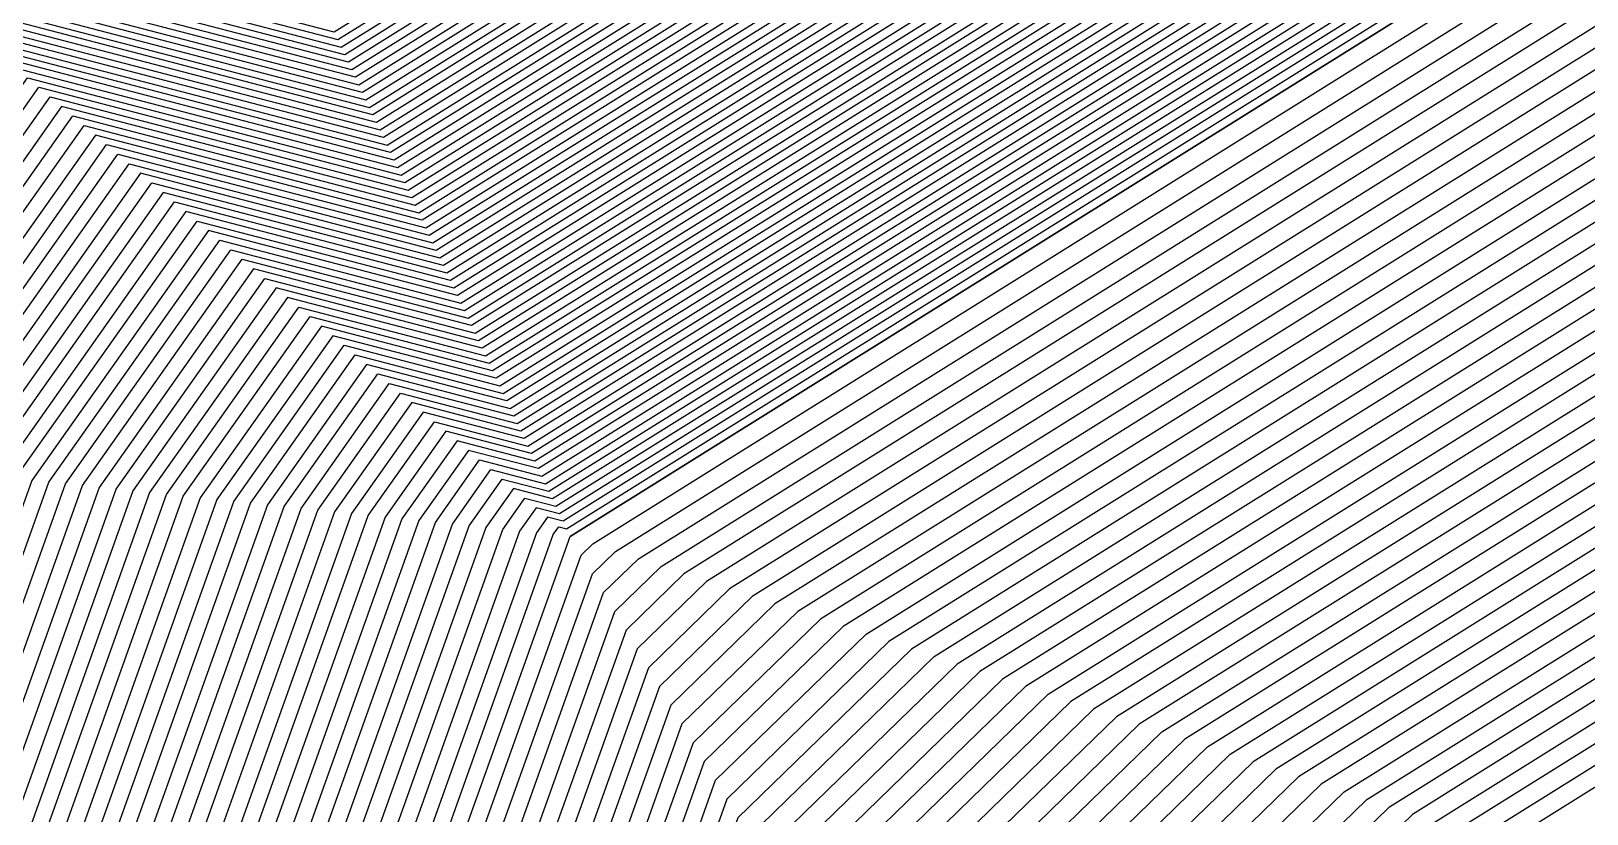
# Model space of a CAD drawing. Extents: x 7084 to 11035, y 13750 to 16729.
# Drawn here: x 8772.1 to 8827.6, y 15308 to 15336 of the extents above; entities that cross this region are included whole.
import ezdxf

# ---------------------------------------------------------------- set-up
doc = ezdxf.new("R2010")
doc.units = 0
doc.layers.add('Default', color=7, linetype='Continuous')

msp = doc.modelspace()

# ---------------------------------------------------------------- linework, layer by layer
at = {"layer": 'Default'}
for points in [[(9621.073, 15462.281), (9538.054, 15484.822), (9433.183, 15523.275), (9402.945, 15534.82), (9305.065, 15478.889), (9275.377, 15489.335), (9123.314, 15475.353), (9070.534, 15477.002), (8956.924, 15468.263), (8915.14, 15458.366), (8890.399, 15440.773), (8910.871, 15415.968), (8782.882, 15335.975), (8764.251, 15340.832), (8751.056, 15322.139), (8740.207, 15291.763), (8733.216, 15270.789), (8717.822, 15238.901), (8707.335, 15182.97)], [(8708.032, 15182.88), (8718.568, 15239.073), (8733.733, 15270.485), (8740.757, 15291.558), (8751.657, 15322.077), (8764.655, 15340.491), (8783.007, 15335.706), (8911.205, 15415.829), (8891.039, 15440.264), (8915.41, 15457.595), (8956.571, 15467.344), (9070.714, 15476.124), (9122.707, 15474.499), (9275.483, 15488.548), (9304.729, 15478.257), (9403.068, 15534.451), (9432.855, 15523.078), (9538.218, 15484.445), (9619.998, 15462.24)], [(8708.73, 15182.789), (8719.315, 15239.246), (8734.25, 15270.182), (8741.307, 15291.353), (8752.257, 15322.014), (8765.059, 15340.149), (8783.133, 15335.437), (8911.54, 15415.691), (8891.679, 15439.756), (8915.681, 15456.824), (8956.218, 15466.425), (9070.895, 15475.246), (9122.099, 15473.646), (9275.59, 15487.76), (9304.392, 15477.626), (9403.191, 15534.082), (9432.527, 15522.881), (9538.382, 15484.067), (9618.923, 15462.199)], [(9617.848, 15462.158), (9538.546, 15483.69), (9432.199, 15522.684), (9403.314, 15533.713), (9304.056, 15476.994), (9275.697, 15486.972), (9121.492, 15472.792), (9071.075, 15474.368), (8955.865, 15465.506), (8915.952, 15456.052), (8892.319, 15439.247), (8911.874, 15415.552), (8783.259, 15335.168), (8765.462, 15339.808), (8752.858, 15321.952), (8741.857, 15291.148), (8734.767, 15269.878), (8720.062, 15239.418), (8709.427, 15182.699)], [(9616.773, 15462.117), (9538.711, 15483.312), (9431.87, 15522.487), (9403.437, 15533.343), (9303.72, 15476.362), (9275.803, 15486.184), (9120.885, 15471.939), (9071.256, 15473.49), (8955.512, 15464.587), (8916.223, 15455.281), (8892.959, 15438.738), (8912.209, 15415.414), (8783.384, 15334.899), (8765.866, 15339.466), (8753.459, 15321.889), (8742.406, 15290.943), (8735.284, 15269.574), (8720.809, 15239.59), (8710.125, 15182.609)], [(9615.698, 15462.076), (9538.875, 15482.935), (9431.542, 15522.29), (9403.56, 15532.974), (9303.383, 15475.73), (9275.91, 15485.397), (9120.278, 15471.086), (9071.437, 15472.612), (8955.16, 15463.667), (8916.494, 15454.51), (8893.599, 15438.229), (8912.543, 15415.275), (8783.51, 15334.629), (8766.27, 15339.125), (8754.06, 15321.827), (8742.956, 15290.737), (8735.801, 15269.271), (8721.555, 15239.763), (8710.822, 15182.519)], [(9614.623, 15462.034), (9539.039, 15482.557), (9431.214, 15522.093), (9403.683, 15532.605), (9303.047, 15475.098), (9276.017, 15484.609), (9119.671, 15470.232), (9071.617, 15471.734), (8954.807, 15462.748), (8916.764, 15453.738), (8894.239, 15437.721), (8912.878, 15415.137), (8783.636, 15334.36), (8766.674, 15338.783), (8754.66, 15321.764), (8743.506, 15290.532), (8736.318, 15268.967), (8722.302, 15239.935), (8711.52, 15182.428)], [(9612.473, 15461.952), (9539.367, 15481.802), (9430.557, 15521.699), (9403.929, 15531.866), (9302.374, 15473.834), (9276.23, 15483.033), (9118.456, 15468.525), (9071.978, 15469.978), (8954.101, 15460.91), (8917.306, 15452.196), (8895.519, 15436.703), (8913.547, 15414.86), (8783.887, 15333.822), (8767.481, 15338.1), (8755.862, 15321.639), (8744.606, 15290.122), (8737.352, 15268.36), (8723.796, 15240.28), (8712.915, 15182.248)], [(8713.612, 15182.158), (8724.542, 15240.452), (8737.869, 15268.056), (8745.155, 15289.917), (8756.463, 15321.577), (8767.885, 15337.759), (8784.013, 15333.553), (8913.881, 15414.721), (8896.16, 15436.194), (8917.577, 15451.424), (8953.748, 15459.991), (9072.159, 15469.1), (9117.849, 15467.672), (9276.337, 15482.245), (9302.037, 15473.203), (9404.053, 15531.497)], [(8745.705, 15289.712), (8757.063, 15321.514), (8768.289, 15337.417), (8784.139, 15333.284), (8914.216, 15414.582), (8896.8, 15435.685), (8917.848, 15450.653), (8953.395, 15459.072), (9072.339, 15468.222), (9117.242, 15466.818), (9276.443, 15481.458), (9301.701, 15472.571), (9404.176, 15531.128), (9429.901, 15521.305), (9539.695, 15481.047), (9610.323, 15461.87)], [(9608.173, 15461.788), (9540.023, 15480.293), (9429.244, 15520.912), (9404.422, 15530.389), (9301.028, 15471.307), (9276.657, 15479.882), (9116.027, 15465.112), (9072.7, 15466.466), (8952.69, 15457.234), (8918.389, 15449.11), (8898.08, 15434.668), (8914.885, 15414.305), (8784.39, 15332.746), (8769.096, 15336.734), (8758.265, 15321.389), (8746.805, 15289.301), (8739.42, 15267.146), (8726.783, 15240.969)], [(9606.023, 15461.706), (9540.352, 15479.538), (9428.588, 15520.518), (9404.668, 15529.651), (9300.355, 15470.043), (9276.87, 15478.307), (9114.813, 15463.405), (9073.061, 15464.71), (8951.984, 15455.396), (8918.931, 15447.568), (8899.36, 15433.65), (8915.554, 15414.028), (8784.642, 15332.208), (8769.904, 15336.051), (8759.466, 15321.264), (8747.904, 15288.891), (8740.453, 15266.538), (8728.276, 15241.313), (8717.1, 15181.706)], [(8747.355, 15289.096), (8758.865, 15321.327), (8769.5, 15336.392), (8784.516, 15332.477), (8915.219, 15414.167), (8898.72, 15434.159), (8918.66, 15448.339), (8952.337, 15456.315), (9072.881, 15465.588), (9115.42, 15464.258), (9276.763, 15479.094), (9300.692, 15470.675), (9404.545, 15530.02), (9428.916, 15520.715), (9540.188, 15479.915), (9607.098, 15461.747)], [(8684.284, 15087.314), (8685.991, 15108.65), (8710.313, 15159.165), (8717.797, 15181.616), (8729.023, 15241.486), (8740.97, 15266.235), (8748.454, 15288.686), (8760.067, 15321.201), (8770.308, 15335.709), (8784.767, 15331.939), (8915.888, 15413.89), (8900, 15433.142), (8919.202, 15446.796), (8951.631, 15454.477), (9073.242, 15463.832), (9114.205, 15462.551), (9276.977, 15477.519), (9300.019, 15469.412), (9404.791, 15529.281), (9428.26, 15520.321), (9540.516, 15479.16), (9604.948, 15461.665)], [(8719.89, 15181.345), (8731.263, 15242.003), (8742.521, 15265.324), (8750.104, 15288.07), (8761.869, 15321.014), (8771.519, 15334.685), (8785.144, 15331.132), (8916.892, 15413.474), (8901.92, 15431.615), (8920.014, 15444.482), (8950.573, 15451.72), (9073.783, 15461.197), (9112.384, 15459.991), (9277.297, 15475.156), (9299.009, 15467.516), (9405.16, 15528.174), (9427.275, 15519.73), (9541.008, 15478.028), (9601.723, 15461.542)], [(8750.653, 15287.865), (8762.47, 15320.951), (8771.923, 15334.343), (8785.27, 15330.863), (8917.226, 15413.336), (8902.56, 15431.107), (8920.285, 15443.711), (8950.22, 15450.801), (9073.964, 15460.319), (9111.776, 15459.138), (9277.403, 15474.368), (9298.673, 15466.884), (9405.283, 15527.804), (9426.947, 15519.533), (9541.172, 15477.65), (9600.648, 15461.501)], [(8668.907, 15014.061), (8666.207, 15039.515), (8687.239, 15087.314), (8688.781, 15106.598), (8713.637, 15158.221), (8721.285, 15181.165), (8732.756, 15242.347), (8743.555, 15264.717), (8751.203, 15287.66), (8763.071, 15320.889), (8772.327, 15334.002), (8785.396, 15330.594), (8917.561, 15413.197), (8903.2, 15430.598), (8920.556, 15442.939), (8949.867, 15449.882), (9074.144, 15459.441), (9111.169, 15458.284), (9277.51, 15473.58), (9298.337, 15466.252), (9405.406, 15527.435), (9426.619, 15519.336), (9541.336, 15477.273), (9599.573, 15461.46)], [(8721.982, 15181.074), (8733.503, 15242.52), (8744.072, 15264.413), (8751.753, 15287.455), (8763.671, 15320.826), (8772.731, 15333.66), (8785.522, 15330.325), (8917.895, 15413.059), (8903.84, 15430.089), (8920.826, 15442.168), (8949.514, 15448.963), (9074.325, 15458.563), (9110.562, 15457.431), (9277.617, 15472.792), (9298, 15465.62), (9405.53, 15527.066), (9426.29, 15519.139), (9541.501, 15476.895), (9598.498, 15461.419)], [(9597.423, 15461.378), (9541.665, 15476.518), (9425.962, 15518.942), (9405.653, 15526.697), (9297.664, 15464.989), (9277.723, 15472.005), (9109.955, 15456.578), (9074.506, 15457.685), (8949.161, 15448.044), (8921.097, 15441.397), (8904.48, 15429.58), (8918.23, 15412.92), (8785.647, 15330.056), (8773.134, 15333.319), (8764.272, 15320.764), (8752.303, 15287.25), (8744.589, 15264.109), (8734.25, 15242.692), (8722.68, 15180.984)], [(8752.853, 15287.045), (8764.873, 15320.701), (8773.538, 15332.977), (8785.773, 15329.787), (8918.564, 15412.782), (8905.12, 15429.072), (8921.368, 15440.625), (8948.808, 15447.124), (9074.686, 15456.807), (9109.348, 15455.724), (9277.83, 15471.217), (9297.327, 15464.357), (9405.776, 15526.327), (9425.634, 15518.745), (9541.829, 15476.14), (9596.348, 15461.337)], [(8724.075, 15180.804), (8735.743, 15243.037), (8745.623, 15263.502), (8753.402, 15286.84), (8765.473, 15320.639), (8773.942, 15332.636), (8785.899, 15329.518), (8918.899, 15412.643), (8905.76, 15428.563), (8921.639, 15439.854), (8948.455, 15446.205), (9074.867, 15455.929), (9108.74, 15454.871), (9277.937, 15470.429), (9296.991, 15463.725), (9405.899, 15525.958), (9425.306, 15518.548), (9541.993, 15475.763), (9595.273, 15461.296)], [(9594.199, 15461.255), (9542.157, 15475.385), (9424.977, 15518.351), (9406.022, 15525.589), (9296.654, 15463.093), (9278.044, 15469.641), (9108.133, 15454.017), (9075.047, 15455.051), (8948.103, 15445.286), (8921.909, 15439.083), (8906.4, 15428.054), (8919.233, 15412.504), (8786.024, 15329.249), (8774.346, 15332.294), (8766.074, 15320.576), (8753.952, 15286.634), (8746.14, 15263.198), (8736.49, 15243.209)], [(8725.47, 15180.623), (8737.237, 15243.381), (8746.657, 15262.895), (8754.502, 15286.429), (8766.675, 15320.514), (8774.749, 15331.953), (8786.15, 15328.98), (8919.568, 15412.366), (8907.04, 15427.545), (8922.18, 15438.311), (8947.75, 15444.367), (9075.228, 15454.173), (9107.526, 15453.164), (9278.15, 15468.854), (9296.318, 15462.461), (9406.145, 15525.22), (9424.649, 15518.154), (9542.321, 15475.008), (9593.124, 15461.214)], [(8672.452, 15016.752), (8670.211, 15037.874), (8691.965, 15087.314), (8693.245, 15103.316), (8718.954, 15156.711), (8726.865, 15180.443), (8738.73, 15243.726), (8747.691, 15262.288), (8755.602, 15286.019), (8767.876, 15320.389), (8775.557, 15331.269), (8786.402, 15328.442), (8920.237, 15412.089), (8908.321, 15426.528), (8922.722, 15436.769), (8947.044, 15442.529), (9075.589, 15452.417), (9106.311, 15451.457), (9278.364, 15467.278), (9295.645, 15461.197), (9406.391, 15524.481), (9423.993, 15517.76), (9542.649, 15474.253), (9590.974, 15461.132)], [(8691.374, 15087.314), (8692.687, 15103.726), (8718.289, 15156.9), (8726.167, 15180.533), (8737.984, 15243.554), (8747.174, 15262.591), (8755.052, 15286.224), (8767.276, 15320.451), (8775.153, 15331.611), (8786.276, 15328.711), (8919.902, 15412.227), (8907.681, 15427.037), (8922.451, 15437.54), (8947.397, 15443.448), (9075.408, 15453.295), (9106.919, 15452.311), (9278.257, 15468.066), (9295.981, 15461.829), (9406.268, 15524.85), (9424.321, 15517.957), (9542.485, 15474.63), (9592.049, 15461.173)], [(8671.212, 15037.464), (8693.147, 15087.314), (8694.361, 15102.495), (8720.283, 15156.334), (8728.26, 15180.262), (8740.224, 15244.071), (8748.725, 15261.68), (8756.701, 15285.609), (8769.078, 15320.263), (8776.365, 15330.586), (8786.653, 15327.904), (8920.906, 15411.812), (8909.601, 15425.51), (8923.263, 15435.226), (8946.338, 15440.691), (9075.95, 15450.661), (9105.097, 15449.75), (9278.577, 15465.702), (9294.972, 15459.934), (9406.637, 15523.743), (9423.336, 15517.367), (9542.978, 15473.498), (9588.824, 15461.05)], [(9587.749, 15461.009), (9543.142, 15473.121), (9423.008, 15517.17), (9406.76, 15523.373), (9294.636, 15459.302), (9278.684, 15464.915), (9104.49, 15448.897), (9076.13, 15449.783), (8945.985, 15439.772), (8923.534, 15434.455), (8910.241, 15425.001), (8921.24, 15411.673), (8786.779, 15327.635), (8776.768, 15330.245), (8769.678, 15320.201), (8757.251, 15285.404), (8749.242, 15261.377), (8740.97, 15244.243), (8728.957, 15180.172)], [(8694.328, 15087.314), (8695.477, 15101.675), (8721.613, 15155.956), (8729.655, 15180.081), (8741.717, 15244.415), (8749.759, 15261.073), (8757.801, 15285.198), (8770.279, 15320.138), (8777.172, 15329.903), (8786.904, 15327.366), (8921.575, 15411.535), (8910.881, 15424.493), (8923.805, 15433.683), (8945.633, 15438.853), (9076.311, 15448.905), (9103.882, 15448.044), (9278.79, 15464.127), (9294.299, 15458.67), (9406.884, 15523.004), (9422.68, 15516.973), (9543.306, 15472.743), (9586.674, 15460.968)], [(9585.599, 15460.927), (9543.47, 15472.366), (9422.352, 15516.776), (9407.007, 15522.635), (9293.963, 15458.038), (9278.897, 15463.339), (9103.275, 15447.19), (9076.491, 15448.027), (8945.28, 15437.934), (8924.076, 15432.912), (8911.521, 15423.984), (8921.909, 15411.396), (8787.03, 15327.097), (8777.576, 15329.562), (8770.88, 15320.076), (8758.35, 15284.993), (8750.276, 15260.77), (8742.464, 15244.588)], [(8724.272, 15155.201), (8732.445, 15179.72), (8744.704, 15245.105), (8751.827, 15259.859), (8760, 15284.378), (8772.682, 15319.888), (8778.787, 15328.537), (8787.407, 15326.29), (8922.913, 15410.981), (8913.441, 15422.458), (8924.888, 15430.598), (8944.221, 15435.177), (9077.033, 15445.393), (9101.454, 15444.63), (9279.217, 15460.976), (9292.954, 15456.143), (9407.376, 15521.527), (9421.367, 15516.185), (9543.962, 15471.233), (9582.374, 15460.804)], [(8733.84, 15179.54), (8746.198, 15245.449), (8752.861, 15259.251), (8761.099, 15283.968), (8773.884, 15319.763), (8779.595, 15327.854), (8787.659, 15325.752), (8923.582, 15410.703), (8914.721, 15421.44), (8925.43, 15429.055), (8943.516, 15433.339), (9077.394, 15443.637), (9100.239, 15442.923), (9279.43, 15459.4), (9292.281, 15454.879), (9407.622, 15520.788), (9420.71, 15515.791), (9544.291, 15470.478), (9580.224, 15460.722)], [(9579.149, 15460.681), (9544.455, 15470.101), (9420.382, 15515.594), (9407.745, 15520.419), (9291.944, 15454.247), (9279.537, 15458.613), (9099.632, 15442.07), (9077.575, 15442.759), (8943.163, 15432.42), (8925.701, 15428.284), (8915.361, 15420.931), (8923.917, 15410.565), (8787.785, 15325.483), (8779.999, 15327.513), (8774.484, 15319.701), (8761.649, 15283.762), (8753.378, 15258.948), (8746.944, 15245.622), (8734.537, 15179.45)], [(8735.235, 15179.359), (8747.691, 15245.794), (8753.895, 15258.644), (8762.199, 15283.557), (8775.085, 15319.638), (8780.402, 15327.171), (8787.91, 15325.213), (8924.251, 15410.426), (8916.001, 15420.423), (8925.971, 15427.512), (8942.81, 15431.501), (9077.755, 15441.881), (9099.025, 15441.216), (9279.644, 15457.825), (9291.608, 15453.615), (9407.868, 15520.05), (9420.054, 15515.397), (9544.619, 15469.723), (9578.074, 15460.639)], [(9576.999, 15460.598), (9544.783, 15469.346), (9419.726, 15515.2), (9407.991, 15519.681), (9291.271, 15452.983), (9279.75, 15457.037), (9098.417, 15440.363), (9077.936, 15441.003), (8942.457, 15430.581), (8926.242, 15426.741), (8916.641, 15419.914), (8924.586, 15410.288), (8788.036, 15324.944), (8780.806, 15326.83), (8775.686, 15319.576), (8762.749, 15283.352), (8754.412, 15258.341), (8748.438, 15245.966), (8735.932, 15179.269)], [(9575.924, 15460.557), (9544.947, 15468.968), (9419.397, 15515.003), (9408.114, 15519.311), (9290.935, 15452.352), (9279.857, 15456.249), (9097.81, 15439.509), (9078.116, 15440.125), (8942.104, 15429.662), (8926.513, 15425.97), (8917.281, 15419.405), (8924.92, 15410.149), (8788.162, 15324.675), (8781.21, 15326.488), (8776.286, 15319.513), (8763.299, 15283.147), (8754.929, 15258.037), (8749.184, 15246.139), (8736.63, 15179.179)], [(8763.848, 15282.942), (8776.887, 15319.451), (8781.614, 15326.146), (8788.287, 15324.406), (8925.255, 15410.011), (8917.921, 15418.896), (8926.784, 15425.198), (8941.751, 15428.743), (9078.297, 15439.247), (9097.203, 15438.656), (9279.964, 15455.462), (9290.598, 15451.72), (9408.237, 15518.942), (9419.069, 15514.806), (9545.111, 15468.591), (9574.849, 15460.516)], [(8738.025, 15178.998), (8750.678, 15246.483), (8755.963, 15257.43), (8764.398, 15282.737), (8777.488, 15319.388), (8782.018, 15325.805), (8788.413, 15324.137), (8925.589, 15409.872), (8918.562, 15418.388), (8927.055, 15424.427), (8941.398, 15427.824), (9078.477, 15438.369), (9096.596, 15437.803), (9280.07, 15454.674), (9290.262, 15451.088), (9408.361, 15518.573), (9418.741, 15514.609), (9545.275, 15468.213), (9573.774, 15460.475)], [(9677.89, 15364.754), (9571.624, 15460.393), (9545.603, 15467.459), (9418.085, 15514.216), (9408.607, 15517.834), (9289.589, 15449.824), (9280.284, 15453.098), (9095.381, 15436.096), (9078.838, 15436.613), (8940.693, 15425.986), (8927.596, 15422.884), (8919.842, 15417.37), (8926.258, 15409.595), (8788.665, 15323.599), (8782.825, 15325.122), (8778.689, 15319.263), (8765.498, 15282.326), (8756.996, 15256.823), (8752.171, 15246.828), (8739.42, 15178.818)], [(9572.699, 15460.434), (9545.439, 15467.836), (9418.413, 15514.412), (9408.484, 15518.204), (9289.926, 15450.456), (9280.177, 15453.886), (9095.988, 15436.949), (9078.658, 15437.491), (8941.046, 15426.905), (8927.325, 15423.656), (8919.202, 15417.879), (8925.924, 15409.734), (8788.539, 15323.868), (8782.421, 15325.463)], [(8740.815, 15178.637), (8753.665, 15247.172), (8758.03, 15256.215), (8766.597, 15281.916), (8779.891, 15319.138), (8783.633, 15324.439), (8788.916, 15323.061), (8926.927, 15409.318), (8921.122, 15416.352), (8928.138, 15421.342), (8939.987, 15424.148), (9079.199, 15434.857), (9094.167, 15434.389), (9280.497, 15451.523), (9288.916, 15448.56), (9408.853, 15517.096), (9417.428, 15513.822), (9545.932, 15466.704), (9569.474, 15460.311), (9676.561, 15363.934)], [(9675.896, 15363.523), (9568.399, 15460.27), (9546.096, 15466.326), (9417.1, 15513.625), (9408.976, 15516.727), (9288.58, 15447.929), (9280.604, 15450.735), (9093.559, 15433.536), (9079.38, 15433.979), (8939.634, 15423.229), (8928.409, 15420.57), (8921.762, 15415.844), (8927.262, 15409.18), (8789.042, 15322.792), (8784.036, 15324.097), (8780.492, 15319.075), (8767.147, 15281.711), (8758.547, 15255.912), (8754.412, 15247.345), (8741.512, 15178.547)], [(8742.21, 15178.457), (8755.158, 15247.517), (8759.064, 15255.608), (8767.697, 15281.506), (8781.092, 15319.013), (8784.44, 15323.756), (8789.167, 15322.523), (8927.596, 15409.041), (8922.402, 15415.335), (8928.679, 15419.799), (8939.281, 15422.31), (9079.56, 15433.101), (9092.952, 15432.682), (9280.71, 15449.947), (9288.243, 15447.297), (9409.099, 15516.357), (9416.772, 15513.428), (9546.26, 15465.949), (9567.324, 15460.229), (9675.231, 15363.113)], [(8742.907, 15178.366), (8755.905, 15247.689), (8759.581, 15255.304), (8768.247, 15281.301), (8781.693, 15318.95), (8784.844, 15323.414), (8789.293, 15322.254), (8927.931, 15408.903), (8923.042, 15414.826), (8928.95, 15419.028), (8938.928, 15421.391), (9079.741, 15432.223), (9092.345, 15431.829), (9280.817, 15449.159), (9287.907, 15446.665), (9409.222, 15515.988), (9416.443, 15513.231), (9546.424, 15465.571), (9566.249, 15460.188), (9674.567, 15362.703)], [(8743.605, 15178.276), (8756.652, 15247.862), (8760.098, 15255.001), (8768.797, 15281.095), (8782.294, 15318.888), (8785.248, 15323.073), (8789.419, 15321.985), (8928.265, 15408.764), (8923.682, 15414.317), (8929.221, 15418.256), (8938.576, 15420.472), (9079.921, 15431.345), (9091.738, 15430.975), (9280.924, 15448.372), (9287.57, 15446.033), (9409.345, 15515.619), (9416.115, 15513.034), (9546.588, 15465.194), (9565.174, 15460.147), (9673.902, 15362.292)], [(9673.237, 15361.882), (9564.099, 15460.106), (9546.752, 15464.816), (9415.787, 15512.837), (9409.468, 15515.249), (9287.234, 15445.401), (9281.03, 15447.584), (9091.131, 15430.122), (9080.102, 15430.467), (8938.223, 15419.553), (8929.492, 15417.485), (8924.322, 15413.809), (8928.6, 15408.625), (8789.545, 15321.716), (8785.652, 15322.731), (8782.894, 15318.825), (8769.346, 15280.89), (8760.615, 15254.697), (8757.399, 15248.034), (8744.302, 15178.186)], [(9672.573, 15361.472), (9563.024, 15460.065), (9546.916, 15464.439), (9415.459, 15512.64), (9409.591, 15514.88), (9286.898, 15444.769), (9281.137, 15446.796), (9090.523, 15429.269), (9080.282, 15429.589), (8937.87, 15418.634), (8929.762, 15416.714), (8924.962, 15413.3), (8928.934, 15408.487), (8789.67, 15321.447), (8786.055, 15322.39), (8783.495, 15318.763), (8769.896, 15280.685), (8761.132, 15254.394), (8758.145, 15248.206), (8745, 15178.096)], [(8745.697, 15178.005), (8758.892, 15248.379), (8761.649, 15254.09), (8770.446, 15280.48), (8784.096, 15318.7), (8786.459, 15322.048), (8789.796, 15321.178), (8929.269, 15408.348), (8925.602, 15412.791), (8930.033, 15415.942), (8937.517, 15417.715), (9080.463, 15428.711), (9089.916, 15428.415), (9281.244, 15446.008), (9286.561, 15444.138), (9409.715, 15514.511), (9415.13, 15512.443)], [(9671.243, 15360.651), (9560.875, 15459.983), (9547.245, 15463.684), (9414.802, 15512.246), (9409.838, 15514.142), (9286.225, 15443.506), (9281.35, 15445.221), (9089.309, 15427.562), (9080.643, 15427.832), (8937.164, 15416.796), (8930.304, 15415.171), (8926.242, 15412.282), (8929.603, 15408.21), (8789.922, 15320.909), (8786.863, 15321.707), (8784.697, 15318.638), (8770.996, 15280.275), (8762.166, 15253.786), (8759.639, 15248.551), (8746.395, 15177.915)], [(9670.579, 15360.241), (9559.8, 15459.942), (9547.409, 15463.306), (9414.474, 15512.049), (9409.961, 15513.772), (9285.888, 15442.874), (9281.457, 15444.433), (9088.702, 15426.708), (9080.824, 15426.954), (8936.811, 15415.877), (8930.575, 15414.4), (8926.882, 15411.774), (8929.938, 15408.071), (8790.047, 15320.64), (8787.267, 15321.365), (8785.297, 15318.575), (8771.545, 15280.07), (8762.683, 15253.483), (8760.385, 15248.723), (8747.092, 15177.825)], [(9669.914, 15359.831), (9558.725, 15459.901), (9547.573, 15462.929), (9414.146, 15511.852), (9410.084, 15513.403), (9285.552, 15442.242), (9281.564, 15443.645), (9088.094, 15425.855), (9081.005, 15426.076), (8936.458, 15414.958), (8930.846, 15413.628), (8927.522, 15411.265), (8930.272, 15407.933), (8790.173, 15320.371), (8787.671, 15321.023), (8785.898, 15318.513), (8772.095, 15279.865), (8763.2, 15253.179), (8761.132, 15248.896)], [(8748.487, 15177.644), (8761.879, 15249.068), (8763.717, 15252.876), (8772.645, 15279.659), (8786.499, 15318.45), (8788.074, 15320.682), (8790.299, 15320.102), (8930.607, 15407.794), (8928.162, 15410.756), (8931.116, 15412.857), (8936.106, 15414.038), (9081.185, 15425.198), (9087.487, 15425.001), (9281.67, 15442.857), (9285.215, 15441.61), (9410.207, 15513.034), (9413.817, 15511.655), (9547.737, 15462.551), (9557.65, 15459.86), (9669.249, 15359.42)], [(8749.185, 15177.554), (8762.626, 15249.24), (8764.234, 15252.572), (8773.195, 15279.454), (8787.1, 15318.387), (8788.478, 15320.34), (8790.425, 15319.833), (8930.941, 15407.656), (8928.802, 15410.247), (8931.387, 15412.085), (8935.753, 15413.119), (9081.366, 15424.32), (9086.88, 15424.148), (9281.777, 15442.07), (9284.879, 15440.978), (9410.33, 15512.665), (9413.489, 15511.458), (9547.901, 15462.174), (9556.575, 15459.819), (9668.585, 15359.01)], [(9667.255, 15358.189), (9554.425, 15459.737), (9548.229, 15461.419), (9412.833, 15511.065), (9410.576, 15511.926), (9284.206, 15439.715), (9281.991, 15440.494), (9085.665, 15422.441), (9081.727, 15422.564), (8935.047, 15411.281), (8931.929, 15410.543), (8930.083, 15409.23), (8931.61, 15407.379), (8790.676, 15319.295), (8789.286, 15319.657), (8788.301, 15318.262), (8774.294, 15279.044), (8765.268, 15251.965), (8764.119, 15249.585), (8750.58, 15177.374)], [(9665.926, 15357.369), (9552.275, 15459.655), (9548.558, 15460.664), (9412.176, 15510.671), (9410.822, 15511.188), (9283.533, 15438.451), (9282.204, 15438.919), (9084.451, 15420.734), (9082.088, 15420.808), (8934.341, 15409.443), (8932.47, 15409), (8931.363, 15408.212), (8932.279, 15407.102), (8790.927, 15318.757), (8790.093, 15318.974), (8789.502, 15318.137), (8775.394, 15278.634), (8766.302, 15251.357), (8765.613, 15249.93), (8751.975, 15177.193), (8742.882, 15149.917)], [(8789.689, 15319.316), (8790.802, 15319.026), (8931.945, 15407.24), (8930.723, 15408.721), (8932.2, 15409.771), (8934.694, 15410.362), (9081.907, 15421.686), (9085.058, 15421.588), (9282.097, 15439.706), (9283.87, 15439.083), (9410.699, 15511.557), (9412.505, 15510.868), (9548.393, 15461.042), (9553.35, 15459.696), (9666.591, 15357.779)], [(8753.37, 15177.012), (8767.106, 15250.274), (8767.336, 15250.75), (8776.494, 15278.223), (8790.704, 15318.012), (8790.901, 15318.291), (8791.179, 15318.219), (8932.948, 15406.825), (8932.643, 15407.195), (8933.012, 15407.457), (8933.636, 15407.605), (9082.449, 15419.052), (9083.237, 15419.028), (9282.417, 15437.343), (9282.86, 15437.187), (9411.069, 15510.449), (9411.52, 15510.277), (9548.886, 15459.909), (9550.125, 15459.573), (9664.597, 15356.548)], [(9299.682, 15468.78), (9277.083, 15476.731), (9113.598, 15461.698), (9073.422, 15462.954), (8951.278, 15453.558), (8919.472, 15446.025), (8900.64, 15432.633), (8916.223, 15413.751), (8784.893, 15331.67), (8770.712, 15335.368), (8760.668, 15321.139), (8749.004, 15288.481), (8741.487, 15265.931), (8729.769, 15241.658), (8718.495, 15181.526)], [(9073.603, 15462.076), (8950.925, 15452.639), (8919.743, 15445.254), (8901.28, 15432.124), (8916.557, 15413.613), (8785.019, 15331.401), (8771.115, 15335.026), (8761.268, 15321.076), (8749.554, 15288.276), (8742.004, 15265.627), (8730.516, 15241.83), (8719.192, 15181.435)], [(8953.042, 15458.153), (8918.118, 15449.882), (8897.44, 15435.177), (8914.55, 15414.444), (8784.264, 15333.015), (8768.693, 15337.076), (8757.664, 15321.452), (8746.255, 15289.506), (8738.903, 15267.449), (8726.036, 15240.797), (8715.007, 15181.977)], [(8691.25, 14978.016), (8691.25, 15030.333), (8716.271, 15087.199), (8745.841, 15148.615), (8746.14, 15149.695), (8755.239, 15176.991), (8768.887, 15249.78), (8777.985, 15277.076), (8792.104, 15316.608), (8792.931, 15317.413), (8933.49, 15405.261), (8934.225, 15405.629), (9082.078, 15417.002), (9082.905, 15417.002), (9280.801, 15435.2), (9282.133, 15434.373), (9545.994, 15457.119), (9659.727, 15354.759)], [(8755.825, 15177.026), (8769.404, 15249.447), (8778.456, 15276.605), (8792.504, 15315.938), (8793.744, 15317.144), (8933.593, 15404.549), (8934.696, 15405.101), (9081.802, 15416.417), (9083.043, 15416.417), (9279.939, 15434.522), (9281.938, 15433.281), (9544.466, 15455.913), (9657.625, 15354.07)], [(8756.411, 15177.06), (8769.921, 15249.114), (8778.927, 15276.134), (8792.903, 15315.267), (8794.558, 15316.875), (8933.696, 15403.837), (8935.167, 15404.572), (9081.526, 15415.831), (9083.181, 15415.831), (9279.077, 15433.844), (9281.743, 15432.19), (9542.938, 15454.707), (9655.523, 15353.381)], [(9653.42, 15352.692), (9541.41, 15453.5), (9281.547, 15431.098), (9278.216, 15433.166), (9083.319, 15415.245), (9081.251, 15415.245), (8935.638, 15404.044), (8933.8, 15403.125), (8795.371, 15316.607), (8793.303, 15314.596), (8779.398, 15275.663), (8770.438, 15248.781), (8756.996, 15177.095)], [(9651.318, 15352.002), (9539.882, 15452.294), (9281.352, 15430.007), (9277.354, 15432.488), (9083.456, 15414.659), (9080.975, 15414.659), (8936.109, 15403.515), (8933.903, 15402.412), (8796.184, 15316.338), (8793.703, 15313.926), (8779.869, 15275.192), (8770.955, 15248.448), (8757.582, 15177.129)], [(9075.769, 15451.539), (8946.691, 15441.61), (8922.993, 15435.997), (8908.961, 15426.019), (8920.571, 15411.95), (8786.527, 15328.173), (8775.961, 15330.928), (8768.477, 15320.326), (8756.151, 15285.814), (8748.208, 15261.984), (8739.477, 15243.898), (8727.562, 15180.352)], [(9649.216, 15351.313), (9538.354, 15451.088), (9281.157, 15428.916), (9276.493, 15431.811), (9083.594, 15414.073), (9080.699, 15414.073), (8936.58, 15402.987), (8934.007, 15401.7), (8796.998, 15316.07), (8794.103, 15313.255), (8780.341, 15274.721), (8771.472, 15248.114), (8758.168, 15177.163), (8749.299, 15150.557), (8748.254, 15146.777), (8719.43, 15086.912), (8695.041, 15031.482), (8695.041, 14980.486), (8697.292, 14976.545), (8696.408, 14974.293), (8723.014, 14894.473), (8774.011, 14821.305), (8775.538, 14819.375)], [(9647.113, 15350.624), (9536.826, 15449.882), (9280.962, 15427.824), (9275.631, 15431.133), (9083.732, 15413.487), (9080.424, 15413.487), (8937.051, 15402.458), (8934.11, 15400.988), (8797.811, 15315.801), (8794.502, 15312.584), (8780.812, 15274.25), (8771.989, 15247.781), (8758.754, 15177.198)], [(9645.011, 15349.934), (9535.299, 15448.675), (9280.766, 15426.733), (9274.769, 15430.455), (9083.87, 15412.901), (9080.148, 15412.901), (8937.522, 15401.93), (8934.213, 15400.276), (8798.624, 15315.532), (8794.902, 15311.914), (8781.283, 15273.779), (8772.506, 15247.448), (8759.34, 15177.232), (8750.563, 15150.901), (8749.219, 15146.042), (8720.694, 15086.797), (8696.557, 15031.941), (8696.557, 14981.474), (8699.452, 14976.407)], [(9642.909, 15349.245), (9533.771, 15447.469), (9280.571, 15425.642), (9273.908, 15429.777), (9084.008, 15412.315), (9079.872, 15412.315), (8937.993, 15401.401), (8934.317, 15399.563), (8799.437, 15315.264), (8795.302, 15311.243), (8781.754, 15273.308), (8773.022, 15247.115), (8759.926, 15177.267), (8751.195, 15151.074), (8749.701, 15145.674), (8721.326, 15086.74), (8697.315, 15032.171), (8697.315, 14981.968), (8700.532, 14976.338), (8699.268, 14973.122), (8725.461, 14894.542)], [(8731.05, 15179.901), (8743.211, 15244.76), (8750.793, 15260.466), (8758.9, 15284.788), (8771.481, 15320.013), (8777.98, 15329.22), (8787.156, 15326.828), (8922.244, 15411.258), (8912.161, 15423.475), (8924.347, 15432.141), (8944.927, 15437.015), (9076.672, 15447.149), (9102.668, 15446.337)], [(9076.852, 15446.271), (8944.574, 15436.096), (8924.617, 15431.369), (8912.801, 15422.966), (8922.579, 15411.119), (8787.282, 15326.559), (8778.383, 15328.879), (8772.081, 15319.951), (8759.45, 15284.583), (8751.31, 15260.162), (8743.957, 15244.932), (8731.747, 15179.811)], [(9640.806, 15348.556), (9532.243, 15446.263), (9280.376, 15424.55), (9273.046, 15429.099), (9084.146, 15411.729), (9079.596, 15411.729), (8938.464, 15400.873), (8934.42, 15398.851), (8800.251, 15314.995), (8795.701, 15310.572), (8782.225, 15272.837), (8773.539, 15246.782), (8760.512, 15177.301)], [(9638.704, 15347.867), (9530.715, 15445.057), (9280.18, 15423.459), (9272.185, 15428.422), (9084.284, 15411.143), (9079.321, 15411.143), (8938.935, 15400.345), (8934.524, 15398.139), (8801.064, 15314.727), (8796.101, 15309.902), (8782.696, 15272.366), (8774.056, 15246.449), (8761.098, 15177.336)], [(8733.142, 15179.63), (8745.451, 15245.277), (8752.344, 15259.555), (8760.55, 15284.173), (8773.283, 15319.826), (8779.191, 15328.196), (8787.533, 15326.021), (8923.248, 15410.842), (8914.081, 15421.949), (8925.159, 15429.827), (8943.868, 15434.258), (9077.213, 15444.515), (9100.846, 15443.776)], [(8723.221, 15086.568), (8751.149, 15144.571), (8753.09, 15151.591), (8761.684, 15177.37), (8774.573, 15246.116), (8783.167, 15271.895), (8796.501, 15309.231), (8801.877, 15314.458), (8934.627, 15397.427), (8939.406, 15399.816), (9079.045, 15410.558), (9084.421, 15410.558), (9271.323, 15427.744), (9279.985, 15422.367), (9529.187, 15443.85), (9636.601, 15347.177)], [(9634.499, 15346.488), (9527.659, 15442.644), (9279.79, 15421.276), (9270.461, 15427.066), (9084.559, 15409.972), (9078.769, 15409.972), (8939.877, 15399.288), (8934.73, 15396.714), (8802.691, 15314.189), (8796.901, 15308.56), (8783.638, 15271.424), (8775.09, 15245.782), (8762.27, 15177.405)], [(9632.397, 15345.799), (9526.131, 15441.438), (9279.594, 15420.185), (9269.6, 15426.388), (9084.697, 15409.386), (9078.494, 15409.386), (8940.348, 15398.759), (8934.834, 15396.002), (8803.504, 15313.921), (8797.3, 15307.89), (8784.109, 15270.953), (8775.607, 15245.449), (8762.855, 15177.439)], [(9628.192, 15344.42), (9523.075, 15439.025), (9279.204, 15418.002), (9267.876, 15425.033), (9084.973, 15408.214), (9077.942, 15408.214), (8941.29, 15397.702), (8935.04, 15394.577), (8805.13, 15313.384), (8798.1, 15306.548), (8785.051, 15270.011), (8776.641, 15244.783)], [(9521.547, 15437.819), (9279.009, 15416.91), (9267.015, 15424.355), (9085.111, 15407.628), (9077.666, 15407.628), (8941.761, 15397.174), (8935.144, 15393.865), (8805.944, 15313.115), (8798.499, 15305.878), (8785.522, 15269.54), (8777.158, 15244.45), (8764.613, 15177.543)], [(8712.217, 15182.338), (8723.049, 15240.107), (8736.835, 15268.664), (8744.056, 15290.327), (8755.261, 15321.702), (8767.078, 15338.442), (8783.762, 15334.091), (8913.212, 15414.998), (8894.879, 15437.212)], [(9623.987, 15343.041), (9520.019, 15436.613), (9278.813, 15415.819), (9266.153, 15423.677), (9085.249, 15407.042), (9077.391, 15407.042), (8942.232, 15396.645), (8935.247, 15393.153), (8806.757, 15312.847), (8798.899, 15305.207), (8785.993, 15269.069), (8777.675, 15244.117), (8765.199, 15177.577)], [(8740.117, 15178.727), (8752.918, 15247), (8757.513, 15256.519), (8766.048, 15282.121), (8779.29, 15319.2), (8783.229, 15324.78), (8788.79, 15323.33), (8926.593, 15409.457), (8920.482, 15416.861), (8927.867, 15422.113), (8940.34, 15425.067), (9079.019, 15435.735), (9094.774, 15435.242)], [(9621.885, 15342.352), (9518.491, 15435.407), (9278.618, 15414.728), (9265.292, 15422.999), (9085.386, 15406.456), (9077.115, 15406.456), (8942.703, 15396.117), (8935.351, 15392.441), (8807.57, 15312.578), (8799.299, 15304.536), (8786.464, 15268.598), (8778.192, 15243.783), (8765.785, 15177.611)], [(8766.371, 15177.646), (8778.709, 15243.45), (8786.935, 15268.127), (8799.699, 15303.866), (8808.384, 15312.309), (8935.454, 15391.728), (8943.174, 15395.588), (9076.839, 15405.87), (9085.524, 15405.87), (9264.43, 15422.321), (9278.423, 15413.636), (9516.963, 15434.2), (9619.783, 15341.663)], [(9617.68, 15340.974), (9515.435, 15432.994), (9278.227, 15412.545), (9263.568, 15421.644), (9085.662, 15405.284), (9076.564, 15405.284), (8943.645, 15395.06), (8935.557, 15391.016), (8809.197, 15312.041), (8800.098, 15303.195), (8787.406, 15267.656), (8779.226, 15243.117), (8766.957, 15177.68)], [(9615.578, 15340.284), (9513.908, 15431.788), (9278.032, 15411.454), (9262.707, 15420.966), (9085.8, 15404.699), (9076.288, 15404.699), (8944.116, 15394.532), (8935.661, 15390.304), (8810.01, 15311.772), (8800.498, 15302.524), (8787.877, 15267.185), (8779.743, 15242.784), (8767.543, 15177.715), (8759.409, 15153.314), (8755.974, 15140.895), (8729.54, 15085.993)], [(9613.476, 15339.595), (9512.38, 15430.581), (9277.837, 15410.362), (9261.845, 15420.288), (9085.938, 15404.113), (9076.012, 15404.113), (8944.587, 15394.003), (8935.764, 15389.592), (8810.823, 15311.504), (8800.898, 15301.854), (8788.348, 15266.714), (8780.26, 15242.451), (8768.129, 15177.749), (8760.041, 15153.486)], [(9611.373, 15338.906), (9510.852, 15429.375), (9277.641, 15409.271), (9260.984, 15419.61), (9086.076, 15403.527), (9075.736, 15403.527), (8945.058, 15393.475), (8935.868, 15388.879), (8811.637, 15311.235), (8801.297, 15301.183), (8788.819, 15266.243), (8780.777, 15242.118), (8768.714, 15177.784), (8760.673, 15153.659)], [(8731.435, 15085.821), (8757.422, 15139.792), (8761.305, 15153.831), (8769.3, 15177.818), (8781.294, 15241.785), (8789.29, 15265.772), (8801.697, 15300.512), (8812.45, 15310.966), (8935.971, 15388.167), (8945.529, 15392.946), (9075.461, 15402.941), (9086.214, 15402.941), (9260.122, 15418.932), (9277.446, 15408.179), (9509.324, 15428.169), (9609.271, 15338.216)], [(8771.058, 15177.922), (8782.845, 15240.785), (8790.703, 15264.359), (8802.896, 15298.5), (8814.89, 15310.161), (8936.281, 15386.03), (8946.942, 15391.361), (9074.634, 15401.183), (9086.627, 15401.183), (9257.537, 15416.899), (9276.86, 15404.905), (9504.74, 15424.55), (9602.964, 15336.149)], [(9600.862, 15335.459), (9503.212, 15423.344), (9276.665, 15403.814), (9256.675, 15416.221), (9086.765, 15400.597), (9074.358, 15400.597), (8947.413, 15390.832), (8936.385, 15385.318), (8815.703, 15309.892)], [(9598.759, 15334.77), (9501.684, 15422.138), (9276.47, 15402.723), (9255.814, 15415.543), (9086.903, 15400.011), (9074.082, 15400.011), (8947.884, 15390.304), (8936.488, 15384.606), (8816.516, 15309.624), (8803.696, 15297.159), (8791.645, 15263.417), (8783.879, 15240.119), (8772.23, 15177.991)], [(9596.657, 15334.081), (9500.156, 15420.931), (9276.274, 15401.631), (9254.952, 15414.866), (9087.041, 15399.425), (9073.806, 15399.425), (8948.355, 15389.775), (8936.591, 15383.893), (8817.33, 15309.355)], [(8773.988, 15178.094), (8785.43, 15239.119), (8793.058, 15262.004), (8804.895, 15295.147), (8818.956, 15308.818), (8936.798, 15382.469), (8949.297, 15388.718), (9073.255, 15398.254), (9087.316, 15398.254), (9253.229, 15413.51), (9275.884, 15399.448), (9497.1, 15418.519), (9592.452, 15332.702)], [(8754.653, 15176.957), (8768.37, 15250.113), (8777.514, 15277.547), (8791.704, 15317.279), (8792.118, 15317.681), (8933.386, 15405.974), (8933.754, 15406.158), (9082.354, 15417.588), (9082.767, 15417.588)], [(8774.573, 15178.128), (8785.947, 15238.786), (8793.529, 15261.533), (8805.294, 15294.476), (8819.77, 15308.549), (8936.902, 15381.757), (8949.768, 15388.19), (9072.979, 15397.668), (9087.454, 15397.668), (9252.367, 15412.832), (9275.688, 15398.357), (9495.572, 15417.313), (9590.35, 15332.013)], [(8728.609, 14974.546), (8717.029, 14994.811), (8717.029, 15038.145), (8737.754, 15085.246), (8762.247, 15136.116), (8767.623, 15155.554), (8775.159, 15178.163), (8786.464, 15238.453), (8794, 15261.062), (8805.694, 15293.805), (8820.583, 15308.281), (8937.005, 15381.044), (8950.239, 15387.662), (9072.704, 15397.082), (9087.592, 15397.082), (9251.506, 15412.154), (9275.493, 15397.266), (9494.044, 15416.106), (9588.248, 15331.324)], [(9586.145, 15330.634), (9492.517, 15414.9), (9275.298, 15396.174), (9250.644, 15411.477), (9087.73, 15396.496), (9072.428, 15396.496), (8950.71, 15387.133), (8937.108, 15380.332), (8821.396, 15308.012), (8806.094, 15293.135), (8794.471, 15260.591), (8786.981, 15238.12), (8775.745, 15178.197)], [(9581.941, 15329.256), (9489.461, 15412.488), (9274.907, 15393.992), (9248.921, 15410.121), (9088.006, 15395.324), (9071.876, 15395.324), (8951.652, 15386.076), (8937.315, 15378.908), (8823.023, 15307.475), (8806.893, 15291.793), (8795.413, 15259.649), (8788.015, 15237.453), (8776.917, 15178.266), (8769.519, 15156.071)], [(9579.838, 15328.566), (9487.933, 15411.281), (9274.712, 15392.9), (9248.059, 15409.443), (9088.144, 15394.738), (9071.601, 15394.738), (8952.123, 15385.548), (8937.419, 15378.195), (8823.836, 15307.206), (8807.293, 15291.123), (8795.884, 15259.178), (8788.532, 15237.12), (8777.503, 15178.301)], [(9577.736, 15327.877), (9486.405, 15410.075), (9274.517, 15391.809), (9247.198, 15408.765), (9088.281, 15394.152), (9071.325, 15394.152), (8952.594, 15385.019), (8937.522, 15377.483), (8824.649, 15306.938), (8807.693, 15290.452), (8796.355, 15258.707), (8789.049, 15236.787), (8778.089, 15178.335), (8770.782, 15156.416), (8764.659, 15134.278), (8740.913, 15084.959), (8720.82, 15039.294), (8720.82, 14997.281), (8734.009, 14974.202), (8728.827, 14961.013), (8750.747, 14895.255)], [(8749.882, 15177.464), (8763.372, 15249.413), (8764.751, 15252.268), (8773.745, 15279.249), (8787.7, 15318.325), (8788.882, 15319.999), (8790.55, 15319.564), (8931.276, 15407.517), (8929.442, 15409.739)], [(8933.989, 15408.524), (8932.741, 15408.229), (8932.003, 15407.704), (8932.614, 15406.963), (8791.053, 15318.488), (8790.497, 15318.633), (8790.103, 15318.075), (8775.944, 15278.429), (8766.819, 15251.054), (8766.359, 15250.102), (8752.672, 15177.103)], [(8763.441, 15177.474), (8776.124, 15245.116), (8784.58, 15270.482), (8797.7, 15307.219), (8804.317, 15313.652), (8934.937, 15395.29), (8940.819, 15398.231), (9078.218, 15408.8), (9084.835, 15408.8)], [(8744.876, 15149.351), (8754.067, 15176.922), (8767.853, 15250.447), (8777.043, 15278.018), (8791.305, 15317.95), (8933.283, 15406.686), (8791.305, 15317.95)], [(8770.472, 15177.887), (8782.328, 15241.118), (8790.232, 15264.83), (8802.496, 15299.171), (8814.077, 15310.429), (8936.178, 15386.743), (8946.471, 15391.889), (9074.909, 15401.769)], [(9073.531, 15398.84), (8948.826, 15389.247), (8936.695, 15383.181), (8818.143, 15309.086), (8804.495, 15295.817), (8792.587, 15262.475), (8784.913, 15239.452), (8773.402, 15178.06)], [(8776.331, 15178.232), (8787.498, 15237.787), (8794.942, 15260.12), (8806.494, 15292.464), (8822.209, 15307.743), (8937.212, 15379.62), (8951.181, 15386.605), (9072.152, 15395.91), (9087.868, 15395.91)], [(8936.074, 15387.455), (8813.263, 15310.698), (8802.097, 15299.842), (8789.761, 15265.301), (8781.811, 15241.451), (8769.886, 15177.853)], [(8782.421, 15325.463), (8778.089, 15319.325), (8764.948, 15282.532), (8756.479, 15257.126), (8751.425, 15246.655), (8738.722, 15178.908)], [(8751.277, 15177.283), (8764.866, 15249.757), (8765.785, 15251.661), (8774.844, 15278.839), (8788.902, 15318.2), (8789.689, 15319.316)], [(8815.703, 15309.892), (8803.296, 15297.83), (8791.174, 15263.888), (8783.362, 15240.452), (8771.644, 15177.956)], [(8817.33, 15309.355), (8804.095, 15296.488), (8792.116, 15262.946), (8784.396, 15239.786), (8772.816, 15178.025)]]:
    msp.add_lwpolyline(points, dxfattribs=at)

doc.saveas('drawing.dxf')
